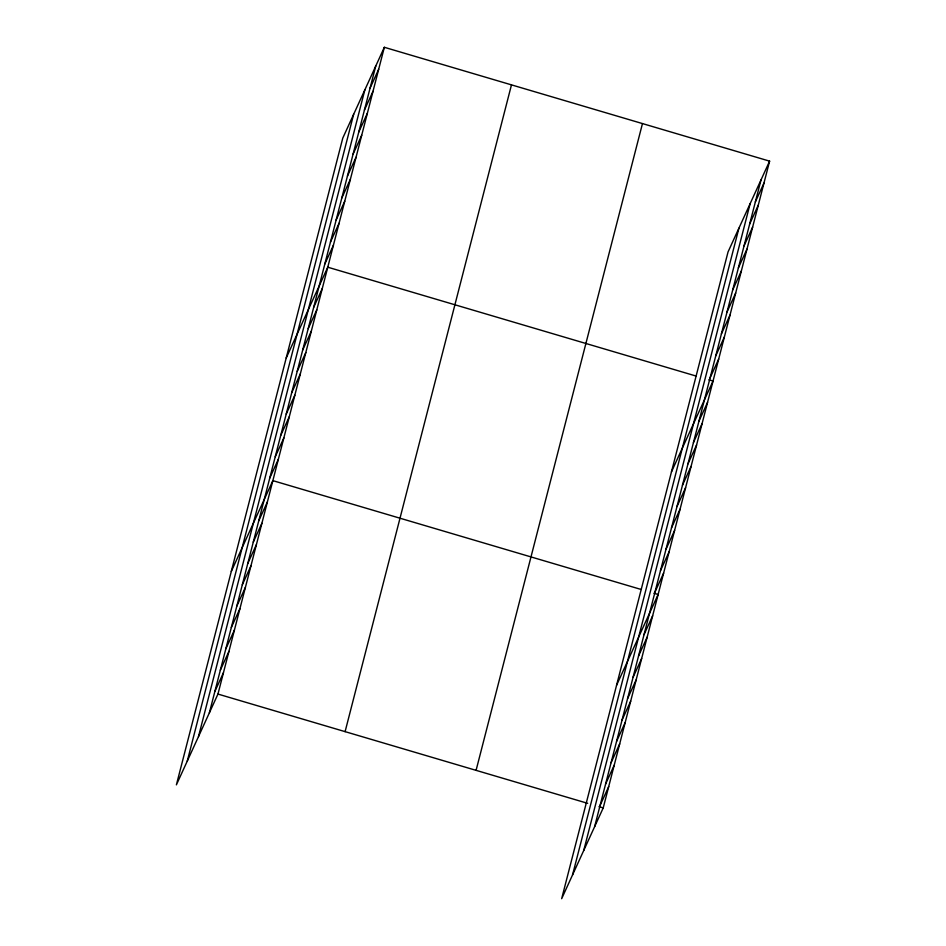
<?xml version="1.0" encoding="UTF-8"?>
<svg xmlns="http://www.w3.org/2000/svg" width="946" height="946" viewBox="0 0 946 946"><rect width="100%" height="100%" fill="white"/><g stroke="black" fill="none" stroke-linecap="round" stroke-linejoin="round"><path stroke-width="1.42" d="M187.273 761.081L353.65 114.324M198.483 736.603L364.86 89.835M209.362 712.846L375.739 66.078M384.336 47.3L342.783 138.081L176.394 784.849L217.958 694.068L384.336 47.3L769.606 161.151L603.217 807.919L561.664 898.7L728.042 251.932L769.606 161.151M345.101 731.636L511.479 84.868M476.086 770.351L642.464 123.583M572.543 874.944L738.921 228.175M583.741 850.466L750.131 203.697M594.62 826.698L761.01 179.941M370.087 88.073L378.684 69.295M364.423 110.067L373.02 91.277M358.771 132.05L367.367 113.272M353.118 154.044L361.715 135.266M347.454 176.027L356.051 157.249M341.802 198.021L350.398 179.243M336.137 220.016L344.746 201.226M330.485 241.999L339.082 223.221M324.833 263.993L333.43 245.215M286.212 357.978L327.765 267.198L696.079 376.047M313.682 307.32L322.279 288.542M308.195 328.664L316.792 309.886M302.696 350.008L311.293 331.23M297.21 371.352L305.806 352.574M291.723 392.696L300.32 373.918M286.224 414.041L294.821 395.262M280.737 435.385L289.334 416.607M275.251 456.729L283.847 437.951M269.752 478.073L278.349 459.295M231.297 571.408L272.862 480.639L641.175 589.476M258.778 520.761L267.375 501.983M253.28 542.105L261.876 523.315M247.793 563.449L256.39 544.66M242.306 584.794L250.903 566.004M236.807 606.138L245.416 587.348M231.321 627.47L239.917 608.692M225.834 648.814L234.431 630.036M220.335 670.158L228.944 651.38M214.848 691.502L223.445 672.724M755.346 201.924L763.942 183.146M749.693 223.918L758.29 205.14M744.029 245.901L752.638 227.123M738.377 267.895L746.973 249.117M732.724 289.89L741.321 271.1M727.06 311.873L735.657 293.094M721.408 333.867L730.005 315.089M715.744 355.862L724.352 337.072M710.091 377.844L718.688 359.066M671.471 471.829L713.036 381.061L708.802 379.807M698.94 421.183L707.549 402.393M693.453 442.527L702.05 423.737M687.967 463.871L696.563 445.081M682.468 485.215L691.077 466.425M676.981 506.548L685.578 487.769M671.494 527.892L680.091 509.114M665.996 549.236L674.604 530.458M660.509 570.58L669.106 551.802M655.022 591.924L663.619 573.146M616.567 685.271L658.132 594.49L653.887 593.237M644.037 634.612L652.634 615.834M638.55 655.956L647.147 637.178M633.063 677.301L641.66 658.522M627.565 698.645L636.161 679.867M622.078 719.989L630.675 701.211M616.591 741.333L625.188 722.543M611.092 762.677L619.689 743.887M605.606 784.021L614.202 765.231M600.119 805.365L608.716 786.575M217.958 694.068L587.679 803.331M598.984 806.666L603.217 807.919"/></g></svg>
